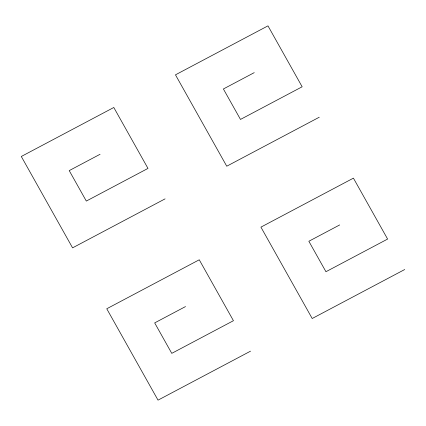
<?xml version="1.0" encoding="UTF-8"?>
<svg xmlns="http://www.w3.org/2000/svg" width="426" height="426" viewBox="0 0 426 426"><rect width="100%" height="100%" fill="white"/><g stroke="black" fill="none" stroke-linecap="round" stroke-linejoin="round"><path stroke-width="0.64" d="M100.057 154.281L69.225 170.608L86.318 201.067L147.982 168.408L113.801 107.49L21.3 156.475L72.574 247.852L165.075 198.867M254.231 72.644L223.394 88.97L240.488 119.429L302.156 86.776L267.975 25.858L175.469 74.838L226.744 166.215L319.244 117.23M185.512 306.571L154.681 322.897L171.769 353.356L233.437 320.703L199.256 259.785L106.756 308.77L158.025 400.142L250.531 351.162M339.682 224.933L308.85 241.265L325.943 271.719L387.607 239.066L353.426 178.148L260.925 227.133L312.199 318.51L404.7 269.525"/></g></svg>
